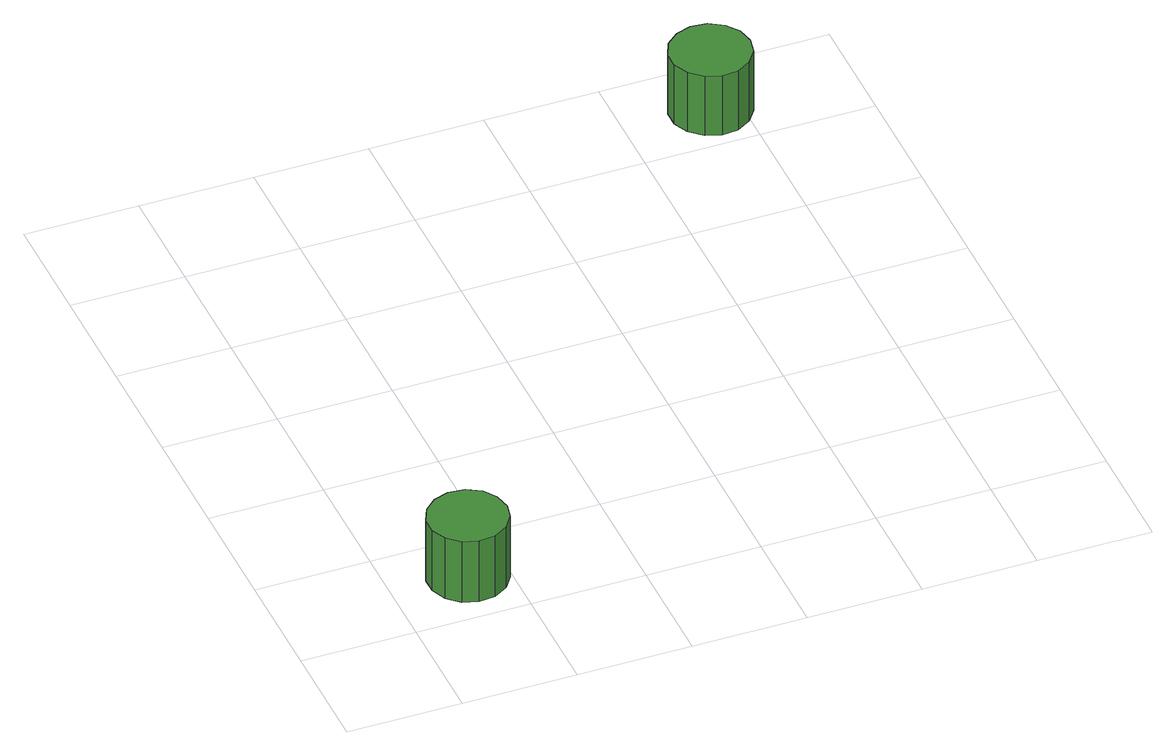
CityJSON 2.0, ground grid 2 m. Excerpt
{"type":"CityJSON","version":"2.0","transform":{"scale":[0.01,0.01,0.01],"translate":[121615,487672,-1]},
"CityObjects":{
"tree1":{"type":"SolitaryVegetationObject","attributes":{"function":"something"},"geometry":[{"type":"MultiSurface","lod":"1","boundaries":[[[0,1,2,3,4,5,6,7,8,9,10,11,12,13,14]],[[15,16,17,18,19,20,21,22,23,24,25,26,27,28,29]],[[0,29,28,1]],[[1,28,27,2]],[[2,27,26,3]],[[3,26,25,4]],[[4,25,24,5]],[[5,24,23,6]],[[6,23,22,7]],[[7,22,21,8]],[[8,21,20,9]],[[9,20,19,10]],[[10,19,18,11]],[[11,18,17,12]],[[12,17,16,13]],[[13,16,15,14]],[[14,15,29,0]]]}]},
"tree2":{"type":"SolitaryVegetationObject","attributes":{"function":"something"},"geometry":[{"type":"MultiSurface","lod":"1","boundaries":[[[30,31,32,33,34,35,36,37,38,39,40,41,42,43,44]],[[45,46,47,48,49,50,51,52,53,54,55,56,57,58,59]],[[30,59,58,31]],[[31,58,57,32]],[[32,57,56,33]],[[33,56,55,34]],[[34,55,54,35]],[[35,54,53,36]],[[36,53,52,37]],[[37,52,51,38]],[[38,51,50,39]],[[39,50,49,40]],[[40,49,48,41]],[[41,48,47,42]],[[42,47,46,43]],[[43,46,45,44]],[[44,45,59,30]]]}]}
},
"vertices":[
[201,105,199],[195,133,199],[179,156,199],[154,170,199],[125,173,199],[98,164,199],[77,145,199],[65,119,199],[65,91,199],[77,64,199],[98,45,199],[125,36,199],[154,39,199],[179,54,199],[195,77,199],[195,77,75],[179,54,75],[154,39,75],[125,36,75],[98,45,75],[77,64,75],[65,91,75],[65,119,75],[77,145,75],[98,164,75],[125,173,75],[154,170,75],[179,156,75],[195,133,75],[201,105,75],
[1019,1090,197],[1013,1118,197],[996,1141,197],[971,1156,197],[942,1159,197],[915,1150,197],[893,1131,197],[881,1104,197],[881,1075,197],[893,1049,197],[915,1029,197],[942,1020,197],[971,1023,197],[996,1038,197],[1013,1061,197],[1013,1061,76],[996,1038,76],[971,1023,76],[942,1020,76],[915,1029,76],[893,1049,76],[881,1075,76],[881,1104,76],[893,1131,76],[915,1150,76],[942,1159,76],[971,1156,76],[996,1141,76],[1013,1118,76],[1019,1090,76]
]}
